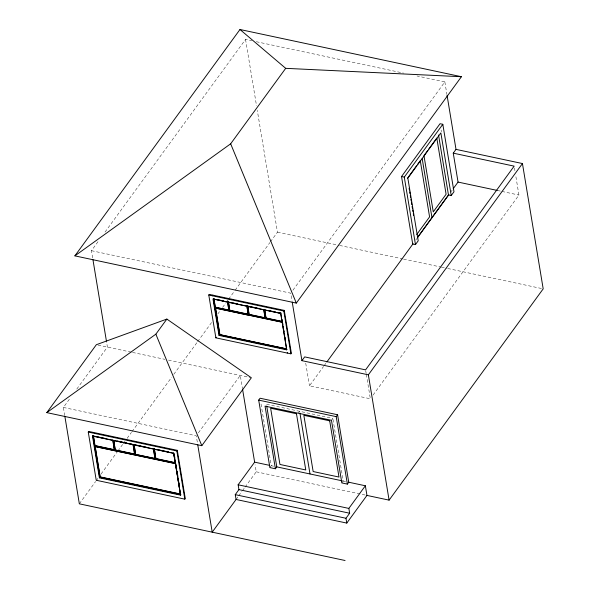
<?xml version="1.0" encoding="UTF-8"?>
<svg xmlns="http://www.w3.org/2000/svg" width="590" height="590" viewBox="0 0 590 590"><rect width="100%" height="100%" fill="white"/><g stroke="black" fill="none" stroke-linecap="round" stroke-linejoin="round"><path stroke-width="0.44" stroke-dasharray="2.95 2.21" d="M92.652 257.911L91.457 250.684L99.054 240.27M105.02 232.084L245.543 39.405L251.827 40.747M64.738 415.625L63.388 407.439L70.365 397.867M76.811 389.039L107.409 347.075L106.414 341.05M79.34 503.831L95.624 481.506M96.17 480.762L98.338 477.782M101.052 474.058L117.336 451.733M117.882 450.989L122.764 444.292M123.31 443.547L124.94 441.313M127.108 438.341L131.452 432.382M131.99 431.637L171.616 377.312M173.785 374.333L197.126 342.333M197.672 341.588L211.781 322.236M217.754 314.05L220.468 310.333M222.637 307.353L225.896 302.891M226.435 302.146L228.065 299.912M228.61 299.167L234.577 290.981M235.122 290.236L269.859 242.608M270.404 241.863L277.462 232.187L257.284 110.337M292.92 290.214L444.845 81.907L417.012 75.977M198.402 432.831L240.278 375.41L242.372 388.058M366.316 374.392L370.358 398.788L309.462 385.801L323.563 366.471M324.102 365.726L326.27 362.754M415.751 240.071L416.835 238.581M450.458 192.48L452.626 189.508M298.252 413.199L299.624 411.311M236.059 499.465L238.183 496.551M238.714 495.829L241.9 491.455M242.431 490.733L244.555 487.819M245.086 487.089L256.237 471.801L255.072 464.787M269.873 467.59L271.245 465.702L260.669 401.827M331.469 420.287L332.841 418.399L266.407 404.231L266.709 406.045M373.072 395.071L518.942 195.061L515.653 175.178M341.839 482.937L343.218 481.049L332.841 418.399M256.318 41.706L403.545 73.101M497.451 190.474L501.035 191.241M501.928 191.433L518.942 195.061M277.462 232.187L338.712 245.248M339.611 245.44L402.668 258.892M403.567 259.084L440.501 266.96M441.401 267.152L446.807 268.303M447.707 268.494L543.191 288.857M91.457 250.684L290.752 293.186L292.094 301.284M98.043 345.076L131.651 352.245M132.551 352.437L164.868 359.325M168.46 360.092L250.499 377.593M63.388 407.439L196.249 435.774L197.458 443.053M271.245 465.702L273.62 466.211M343.218 481.049L345.585 481.558M256.237 471.801L366.058 495.224M514.458 167.951L514.908 170.658M444.845 81.907L446.925 94.503M441.091 130.007L441.386 131.806M365.719 370.778L366.169 373.492M305.723 363.211L309.462 385.801M245.543 39.405L256.532 105.787"/><path stroke-width="0.89" d="M74.878 255.868L239.975 29.5L461.417 76.722L296.32 303.098L74.878 255.868L230.661 143.798L285.693 68.337L461.417 76.722M46.809 412.624L96.34 344.715L166.867 319.079L251.347 377.77L201.817 445.679L46.809 412.624L155.856 334.169L166.867 319.079M88.264 432.072L88.721 431.438L177.302 450.332L185.275 498.528L184.817 499.155L96.244 480.267L88.264 432.072L176.838 450.959L177.302 450.332M99.4 477.841L92.483 436.069L92.829 435.597L99.747 477.369L99.4 477.841L180.599 495.158L180.938 494.686L99.747 477.369M114.327 449.868L112.852 440.074L114.327 449.868L94.953 445.738L93.36 436.099L96.118 436.504M94.953 445.738L93.471 435.944M175.621 464.396L180.415 494.184L100.138 477.067L95.086 446.542L174.611 463.32M208.779 295.015L209.236 294.388L284.269 310.384L291.357 353.211L290.899 353.838L215.866 337.841L208.779 295.015L283.812 311.019L284.269 310.384M212.474 295.804L212.931 295.177M215.247 307.338L213.986 298.887L215.247 307.338L228.861 310.244L227.6 301.792L228.861 310.244M214.509 308.113L214.856 307.641M219.768 334.641L286.489 348.867L219.768 334.641L215.498 307.987L248.744 315.259M133.148 444.403L134.631 454.197L115.249 450.067L113.774 440.273M227.534 302.117L227.88 301.645M100.138 477.067L95.204 446.379M247.026 306.734L248.147 314.359L229.783 310.436L228.404 302.146L231.147 302.545M229.783 310.436L228.522 301.984M135.553 454.396L154.927 458.526L135.553 454.396L134.07 444.602L146.401 447.227M215.866 337.841L216.331 337.207M219.369 334.943L287.02 349.369L286.674 349.841L219.03 335.415L219.369 334.943L213.344 298.547M248.147 314.359L246.893 305.9M246.827 306.232L247.173 305.76M265.058 317.966L263.804 309.507L265.058 317.966L249.069 314.551L247.815 306.099L259.364 308.563M249.069 314.551L247.815 306.099M154.927 458.526L153.444 448.732L154.897 457.493M155.849 458.725L154.366 448.931L155.849 458.725L175.223 462.855L173.748 453.061L175.223 462.855M263.737 309.839L264.084 309.367M265.987 318.158L264.726 309.706L265.987 318.158L281.976 321.572L280.715 313.12L277.16 312.361M286.674 349.841L280.715 313.12M280.995 312.973L280.648 313.445L213.005 299.019L219.03 335.415M180.415 494.184L175.473 463.504M249.747 315.289L282.219 322.214L215.38 308.142M451.232 195.541L440.863 132.89L407.845 178.165L418.214 240.816L415.463 244.592L412.698 244.002L401.525 176.528L440.044 123.708L442.817 124.298L453.983 191.772L451.232 195.541L448.466 194.951L417.58 237.305M415.463 244.592L404.29 177.118L442.817 124.298M407.439 178.269L416.533 165.797M417.609 164.33L420.279 160.664L429.586 216.891L416.747 234.495M427.698 150.502L423.952 155.635L433.259 211.862L446.099 194.257L436.792 138.031L428.768 149.034M287.205 353.056L287.669 352.422M258.7 400.116L260.079 398.228L337.583 414.755L348.749 482.229L347.377 484.117L341.839 482.937L331.469 420.287L265.035 406.119L275.405 468.77L269.873 467.59L258.7 400.116L336.204 416.643L337.583 414.755M453.26 153.157L456.011 149.381L522.445 163.548L368.352 374.827L301.925 360.66L304.676 356.891L365.571 369.871L514.155 166.144L453.26 153.157L458.047 182.074L453.164 188.763M326.816 362.009L413.037 243.788M417.373 237.836L448.828 194.715M197.761 444.867L212.208 532.165L236.059 499.465L235.255 494.649L238.928 489.619L238.131 484.796L254.637 462.162L242.519 388.965M275.405 468.77L276.784 466.882L266.709 406.045M236.059 499.465L346.78 523.079L345.976 518.263L349.649 513.226L348.852 508.41L365.358 485.776L348.749 482.229M346.78 523.079L366.958 495.416L365.358 485.776M366.958 495.416L389.098 500.136L543.191 288.857L522.445 163.548M458.047 182.074L497.451 190.474M401.525 176.528L404.29 177.118M216.537 299.432L223.344 300.885M232.895 302.921L237.269 303.85M244.267 305.347L246.015 305.716M269.165 310.657L275.382 311.977M213.875 299.042L227.482 301.947M228.404 302.146L246.775 306.062M247.697 306.254L263.686 309.669M264.608 309.861L280.597 313.275M215.365 307.183L228.972 310.082M229.894 310.281L248.265 314.197M249.187 314.396L265.175 317.804M266.097 318.003L282.086 321.41M254.637 462.162L269.497 465.333M276.784 466.882L342.318 480.857M97.874 436.88L104.924 438.385M117.292 441.018L126.983 443.09M128.745 443.466L132.263 444.211M158.776 449.868L168.46 451.933M93.36 436.099L112.734 440.228M132.153 444.373L113.656 440.428L115.249 450.067M133.952 444.757L153.334 448.887M154.256 449.086L173.63 453.216M92.483 436.069L173.681 453.386L180.599 495.158M95.071 445.583L114.445 449.713M115.367 449.912L134.741 454.042M155.966 458.57L175.341 462.7M95.086 446.542L175.363 463.659M238.131 484.796L348.852 508.41M238.928 489.619L349.649 513.226M235.255 494.649L345.976 518.263M100.256 476.904L180.525 494.029M345.076 560.5L79.34 503.831L64.893 416.533M239.975 29.5L285.693 68.337M230.661 143.798L296.32 303.098M155.856 334.169L201.817 445.679M447.073 95.403L456.011 149.381M438.547 135.022L448.466 194.951M422.182 158.57L431.954 217.592M409.091 188.247L409.394 190.061M409.696 191.875L409.991 193.69M410.293 195.504L410.596 197.318M410.891 199.132L411.193 200.947M411.496 202.761L411.798 204.575M412.093 206.382L412.395 208.196M412.698 210.011L412.993 211.825M413.295 213.639L413.597 215.453M368.352 374.827L389.098 500.136M336.204 416.643L347.377 484.117M292.242 302.183L301.925 360.66M283.812 311.019L290.899 353.838M299.927 413.133L310.001 473.969M282.086 319.588L282.367 321.24M282.647 322.951L282.935 324.714M283.23 326.477L283.524 328.232M283.812 329.994L284.107 331.757M284.395 333.52L284.69 335.282M284.977 337.038L285.272 338.8M282.219 322.214L286.46 347.827M215.498 307.987L219.878 334.478M176.838 450.959L184.817 499.155M174.625 456.549L174.928 458.364M175.23 460.178L175.525 461.992M175.827 463.806L176.13 465.628M176.432 467.442L176.734 469.257M177.03 471.071L177.332 472.892M177.634 474.707L177.937 476.521M178.232 478.335L178.534 480.157M178.836 481.971L179.139 483.785M134.07 444.602L135.663 454.241M133.03 444.558L134.631 454.197M92.947 259.718L106.414 341.05M296.468 413.738L270.633 408.228L279.94 464.455L305.775 469.965L296.468 413.738M329.685 420.825L303.85 415.316L313.157 471.543L338.992 477.052L329.685 420.825"/></g></svg>
